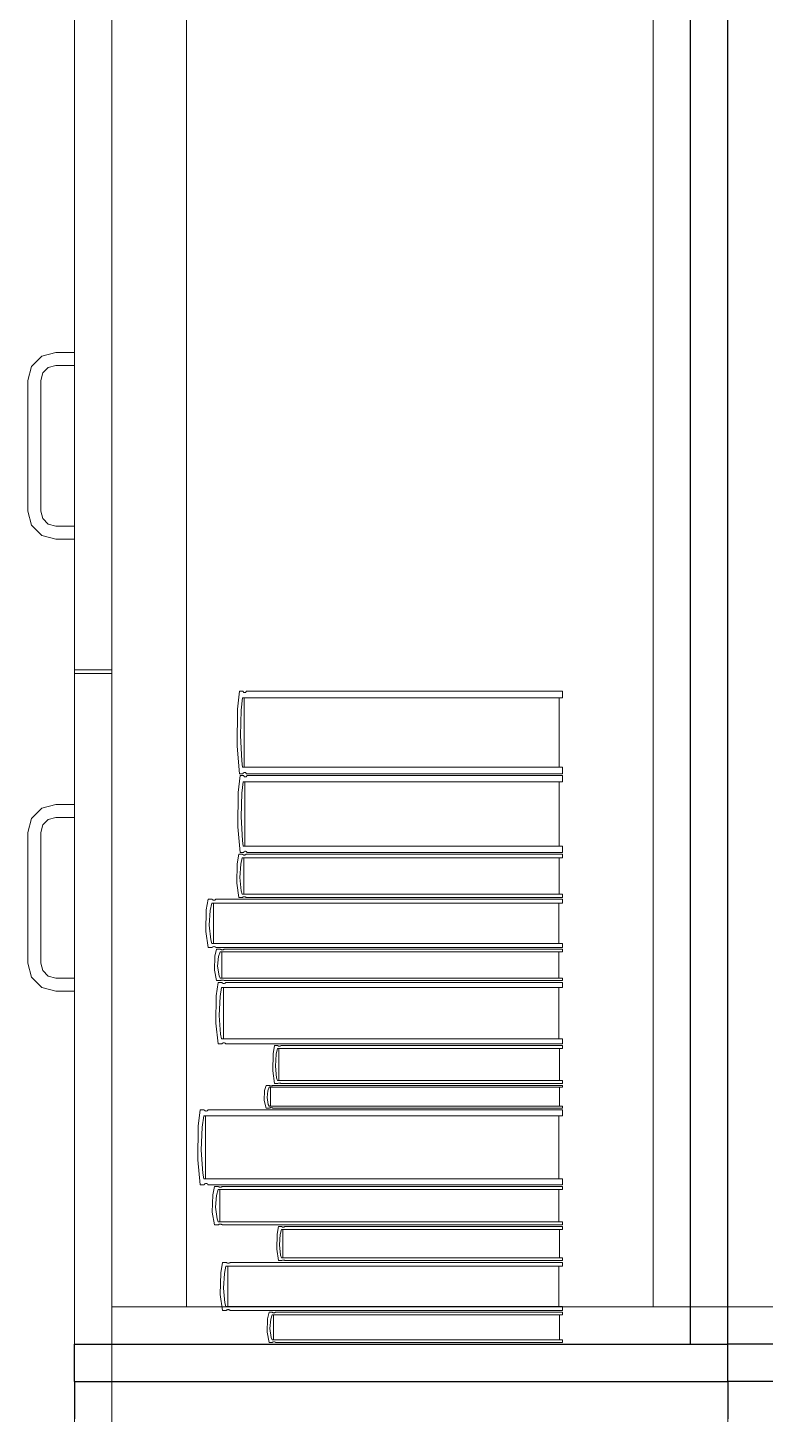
# Model space of a CAD drawing. Header units: inches. Extents: x -38 to 5698, y -33 to 92.
# Drawn here: x 216.998 to 217.393, y 34.967 to 35.71 of the extents above; entities that cross this region are included whole.
import ezdxf

# ---------------------------------------------------------------- set-up
doc = ezdxf.new("R2010")
doc.units = ezdxf.units.IN
doc.header["$MEASUREMENT"] = 0
doc.set_wipeout_variables(frame=1)
doc.linetypes.add('Wipeout_Contour', pattern=[1, 0, -1])
doc.layers.add('Interior - Mobiliario', color=7, linetype='Continuous')

msp = doc.modelspace()

# ---------------------------------------------------------------- linework, layer by layer
at = {"layer": 'Interior - Mobiliario', "color": 175, "linetype": 'Continuous', "lineweight": 13}
for p, q in [((217.04313, 36.46472), (217.04313, 35.00472)), ((217.35313, 35.00472), (217.35313, 36.46472)), ((217.04313, 36.44472), (217.04313, 35.02472)), ((217.08313, 35.02472), (217.08313, 36.44472)), ((217.33313, 36.44472), (217.33313, 35.02472)), ((217.02313, 35.72472), (217.02313, 35.36572)), ((217.04313, 35.72472), (217.04313, 35.36572)), ((217.00563, 35.53371), (217.01313, 35.53572)), ((217.01313, 35.53572), (217.02313, 35.53572)), ((217.02313, 35.53572), (217.02313, 35.52872)), ((216.99813, 35.52072), (217.00014, 35.52822)), ((217.00014, 35.52822), (217.00563, 35.53371)), ((217.01313, 35.52872), (217.00913, 35.52764)), ((217.02313, 35.52872), (217.01313, 35.52872)), ((216.99813, 35.45072), (216.99813, 35.52072)), ((217.0062, 35.52472), (217.00513, 35.52072)), ((217.00513, 35.52072), (217.00513, 35.45072)), ((217.00913, 35.52764), (217.0062, 35.52472)), ((217.00014, 35.44322), (216.99813, 35.45072)), ((217.00513, 35.45072), (217.0062, 35.44672)), ((217.0062, 35.44672), (217.00913, 35.44379)), ((217.00563, 35.43773), (217.00014, 35.44322)), ((217.00913, 35.44379), (217.01313, 35.44272)), ((217.01313, 35.44272), (217.02313, 35.44272)), ((217.02313, 35.44272), (217.02313, 35.43572)), ((217.01313, 35.43572), (217.00563, 35.43773)), ((217.02313, 35.43572), (217.01313, 35.43572)), ((217.02313, 35.36572), (217.04313, 35.36572)), ((217.02313, 35.36372), (217.04313, 35.36372)), ((217.1115, 35.35434), (217.11056, 35.34465)), ((217.11338, 35.35434), (217.1115, 35.35434)), ((217.11244, 35.34419), (217.11323, 35.35081)), ((217.11323, 35.35081), (217.28447, 35.35081)), ((217.11348, 35.35417), (217.11338, 35.35434)), ((217.1137, 35.3539), (217.11348, 35.35417)), ((217.11394, 35.35371), (217.1137, 35.3539)), ((217.11419, 35.35361), (217.11394, 35.35371)), ((217.1141, 35.35081), (217.1141, 35.31369)), ((217.11444, 35.3536), (217.11419, 35.35361)), ((217.11469, 35.35368), (217.11444, 35.3536)), ((217.11494, 35.35385), (217.11469, 35.35368)), ((217.11516, 35.3541), (217.11494, 35.35385)), ((217.1153, 35.35434), (217.11516, 35.3541)), ((217.28447, 35.35434), (217.1153, 35.35434)), ((217.28274, 35.31369), (217.28274, 35.35081)), ((217.28447, 35.35081), (217.28447, 35.35434)), ((217.11056, 35.34465), (217.11034, 35.32489)), ((217.112, 35.33059), (217.11244, 35.34419)), ((217.11272, 35.31704), (217.112, 35.33059)), ((217.11034, 35.32489), (217.1115, 35.31016)), ((217.11323, 35.31369), (217.11272, 35.31704)), ((217.28447, 35.31369), (217.11323, 35.31369)), ((217.28447, 35.31016), (217.28447, 35.31369)), ((217.11185, 35.30916), (217.11091, 35.30013)), ((217.1115, 35.31016), (217.11338, 35.31016)), ((217.11373, 35.30916), (217.11185, 35.30916)), ((217.11278, 35.2997), (217.11358, 35.30586)), ((217.11338, 35.31016), (217.11353, 35.31039)), ((217.11353, 35.31039), (217.11375, 35.31065)), ((217.11358, 35.30586), (217.28447, 35.30586)), ((217.11382, 35.309), (217.11373, 35.30916)), ((217.11375, 35.31065), (217.11399, 35.31081)), ((217.11404, 35.30875), (217.11382, 35.309)), ((217.11399, 35.31081), (217.11424, 35.31089)), ((217.11428, 35.30857), (217.11404, 35.30875)), ((217.11424, 35.31089), (217.1145, 35.31088)), ((217.11453, 35.30848), (217.11428, 35.30857)), ((217.11444, 35.30586), (217.11444, 35.27129)), ((217.1145, 35.31088), (217.11475, 35.31078)), ((217.11478, 35.30847), (217.11453, 35.30848)), ((217.11475, 35.31078), (217.11499, 35.3106)), ((217.11503, 35.30854), (217.11478, 35.30847)), ((217.11499, 35.3106), (217.1152, 35.31033)), ((217.11528, 35.3087), (217.11503, 35.30854)), ((217.1152, 35.31033), (217.1153, 35.31016)), ((217.1155, 35.30894), (217.11528, 35.3087)), ((217.1153, 35.31016), (217.28447, 35.31016)), ((217.11564, 35.30916), (217.1155, 35.30894)), ((217.28447, 35.30916), (217.11564, 35.30916)), ((217.28274, 35.27129), (217.28274, 35.30586)), ((217.28447, 35.30586), (217.28447, 35.30916)), ((217.11091, 35.30013), (217.11069, 35.28172)), ((217.11235, 35.28703), (217.11278, 35.2997)), ((217.00563, 35.29171), (217.00014, 35.28622)), ((217.01313, 35.29372), (217.00563, 35.29171)), ((217.02313, 35.29372), (217.01313, 35.29372)), ((217.02313, 35.28672), (217.02313, 35.29372)), ((217.00014, 35.28622), (216.99813, 35.27872)), ((217.00513, 35.27872), (217.0062, 35.28272)), ((217.0062, 35.28272), (217.00913, 35.28564)), ((217.00913, 35.28564), (217.01313, 35.28672)), ((217.01313, 35.28672), (217.02313, 35.28672)), ((217.11307, 35.27441), (217.11235, 35.28703)), ((216.99813, 35.27872), (216.99813, 35.20872)), ((217.00513, 35.20872), (217.00513, 35.27872)), ((217.11069, 35.28172), (217.11185, 35.268)), ((217.11185, 35.268), (217.11373, 35.268)), ((217.11358, 35.27129), (217.11307, 35.27441)), ((217.28447, 35.27129), (217.11358, 35.27129)), ((217.11373, 35.268), (217.11387, 35.26822)), ((217.11387, 35.26822), (217.11409, 35.26845)), ((217.11409, 35.26845), (217.11433, 35.26861)), ((217.11433, 35.26861), (217.11459, 35.26869)), ((217.11459, 35.26869), (217.11484, 35.26868)), ((217.11484, 35.26868), (217.11509, 35.26858)), ((217.11509, 35.26858), (217.11533, 35.26841)), ((217.11533, 35.26841), (217.11554, 35.26816)), ((217.11554, 35.26816), (217.11564, 35.268)), ((217.11564, 35.268), (217.28447, 35.268)), ((217.28447, 35.268), (217.28447, 35.27129)), ((217.11032, 35.26193), (217.1101, 35.25161)), ((217.11126, 35.267), (217.11032, 35.26193)), ((217.11315, 35.267), (217.11126, 35.267)), ((217.11176, 35.25458), (217.1122, 35.26169)), ((217.1122, 35.26169), (217.113, 35.26515)), ((217.113, 35.26515), (217.28447, 35.26515)), ((217.11324, 35.26691), (217.11315, 35.267)), ((217.11346, 35.26677), (217.11324, 35.26691)), ((217.1137, 35.26667), (217.11346, 35.26677)), ((217.11395, 35.26662), (217.1137, 35.26667)), ((217.11386, 35.26515), (217.11386, 35.24575)), ((217.11421, 35.26661), (217.11395, 35.26662)), ((217.11446, 35.26665), (217.11421, 35.26661)), ((217.1147, 35.26674), (217.11446, 35.26665)), ((217.11492, 35.26687), (217.1147, 35.26674)), ((217.11506, 35.267), (217.11492, 35.26687)), ((217.28447, 35.267), (217.11506, 35.267)), ((217.28274, 35.24575), (217.28274, 35.26515)), ((217.28447, 35.26515), (217.28447, 35.267)), ((217.11248, 35.2475), (217.11176, 35.25458)), ((217.1101, 35.25161), (217.11126, 35.24391)), ((217.113, 35.24575), (217.11248, 35.2475)), ((217.28447, 35.24575), (217.113, 35.24575)), ((217.28447, 35.24391), (217.28447, 35.24575)), ((217.09477, 35.24291), (217.09373, 35.23726)), ((217.09683, 35.24291), (217.09477, 35.24291)), ((217.0958, 35.23699), (217.09667, 35.24085)), ((217.09667, 35.24085), (217.28447, 35.24085)), ((217.09694, 35.24281), (217.09683, 35.24291)), ((217.09718, 35.24265), (217.09694, 35.24281)), ((217.09744, 35.24254), (217.09718, 35.24265)), ((217.09771, 35.24248), (217.09744, 35.24254)), ((217.09762, 35.24085), (217.09762, 35.21922)), ((217.09799, 35.24247), (217.09771, 35.24248)), ((217.09827, 35.24252), (217.09799, 35.24247)), ((217.09853, 35.24262), (217.09827, 35.24252)), ((217.09878, 35.24277), (217.09853, 35.24262)), ((217.09893, 35.24291), (217.09878, 35.24277)), ((217.28447, 35.24291), (217.09893, 35.24291)), ((217.11126, 35.24391), (217.11315, 35.24391)), ((217.11315, 35.24391), (217.11329, 35.24403)), ((217.11329, 35.24403), (217.11351, 35.24416)), ((217.11351, 35.24416), (217.11375, 35.24425)), ((217.11375, 35.24425), (217.11401, 35.24429)), ((217.11401, 35.24429), (217.11426, 35.24429)), ((217.11426, 35.24429), (217.11451, 35.24423)), ((217.11451, 35.24423), (217.11475, 35.24414)), ((217.11475, 35.24414), (217.11497, 35.24399)), ((217.11497, 35.24399), (217.11506, 35.24391)), ((217.11506, 35.24391), (217.28447, 35.24391)), ((217.28257, 35.21922), (217.28257, 35.24085)), ((217.28447, 35.24085), (217.28447, 35.24291)), ((217.09373, 35.23726), (217.0935, 35.22575)), ((217.09531, 35.22907), (217.0958, 35.23699)), ((217.0935, 35.22575), (217.09477, 35.21716)), ((217.09611, 35.22118), (217.09531, 35.22907)), ((217.09477, 35.21716), (217.09683, 35.21716)), ((217.09667, 35.21922), (217.09611, 35.22118)), ((217.28447, 35.21922), (217.09667, 35.21922)), ((217.09683, 35.21716), (217.09699, 35.2173)), ((217.09699, 35.2173), (217.09723, 35.21745)), ((217.09723, 35.21745), (217.0975, 35.21755)), ((217.0975, 35.21755), (217.09777, 35.21759)), ((217.09777, 35.21759), (217.09805, 35.21759)), ((217.09805, 35.21759), (217.09833, 35.21753)), ((217.09931, 35.21616), (217.0983, 35.21249)), ((217.09833, 35.21753), (217.09859, 35.21742)), ((217.09859, 35.21742), (217.09883, 35.21726)), ((217.09883, 35.21726), (217.09893, 35.21716)), ((217.09893, 35.21716), (217.28447, 35.21716)), ((217.10133, 35.21616), (217.09931, 35.21616)), ((217.10143, 35.2161), (217.10133, 35.21616)), ((217.10166, 35.216), (217.10143, 35.2161)), ((217.10192, 35.21593), (217.10166, 35.216)), ((217.10219, 35.21589), (217.10192, 35.21593)), ((217.10273, 35.21591), (217.10246, 35.21588)), ((217.10299, 35.21598), (217.10273, 35.21591)), ((217.10322, 35.21607), (217.10299, 35.21598)), ((217.10338, 35.21616), (217.10322, 35.21607)), ((217.28447, 35.21616), (217.10338, 35.21616)), ((217.28447, 35.21716), (217.28447, 35.21922)), ((217.28447, 35.21482), (217.28447, 35.21616)), ((216.99813, 35.20872), (217.00014, 35.20122)), ((217.0062, 35.20472), (217.00513, 35.20872)), ((217.0983, 35.21249), (217.09807, 35.20499)), ((217.09984, 35.20715), (217.10031, 35.21231)), ((217.10031, 35.21231), (217.10116, 35.21482)), ((217.10116, 35.21482), (217.28447, 35.21482)), ((217.10209, 35.21482), (217.10209, 35.20074)), ((217.10246, 35.21588), (217.10219, 35.21589)), ((217.28262, 35.20074), (217.28262, 35.21482)), ((217.00014, 35.20122), (217.00563, 35.19573)), ((217.00913, 35.20179), (217.0062, 35.20472)), ((217.01313, 35.20072), (217.00913, 35.20179)), ((217.09807, 35.20499), (217.09931, 35.1994)), ((217.10062, 35.20201), (217.09984, 35.20715)), ((217.10116, 35.20074), (217.10062, 35.20201)), ((217.00563, 35.19573), (217.01313, 35.19372)), ((217.02313, 35.20072), (217.01313, 35.20072)), ((217.01313, 35.19372), (217.02313, 35.19372)), ((217.02313, 35.19372), (217.02313, 35.20072)), ((217.10013, 35.1984), (217.09912, 35.1912)), ((217.09931, 35.1994), (217.10133, 35.1994)), ((217.10213, 35.1984), (217.10013, 35.1984)), ((217.10113, 35.19086), (217.10197, 35.19577)), ((217.28447, 35.20074), (217.10116, 35.20074)), ((217.10133, 35.1994), (217.10148, 35.19949)), ((217.10148, 35.19949), (217.10172, 35.19958)), ((217.10172, 35.19958), (217.10198, 35.19965)), ((217.10197, 35.19577), (217.28447, 35.19577)), ((217.10198, 35.19965), (217.10225, 35.19968)), ((217.10223, 35.19827), (217.10213, 35.1984)), ((217.10247, 35.19807), (217.10223, 35.19827)), ((217.10225, 35.19968), (217.10252, 35.19967)), ((217.10272, 35.19793), (217.10247, 35.19807)), ((217.10252, 35.19967), (217.10279, 35.19964)), ((217.10299, 35.19786), (217.10272, 35.19793)), ((217.10279, 35.19964), (217.10304, 35.19957)), ((217.10289, 35.19577), (217.10289, 35.16822)), ((217.10326, 35.19785), (217.10299, 35.19786)), ((217.10304, 35.19957), (217.10327, 35.19946)), ((217.10353, 35.19791), (217.10326, 35.19785)), ((217.10327, 35.19946), (217.10338, 35.1994)), ((217.10338, 35.1994), (217.28447, 35.1994)), ((217.10379, 35.19803), (217.10353, 35.19791)), ((217.10402, 35.19822), (217.10379, 35.19803)), ((217.10417, 35.1984), (217.10402, 35.19822)), ((217.28447, 35.1984), (217.10417, 35.1984)), ((217.28263, 35.16822), (217.28263, 35.19577)), ((217.28447, 35.1994), (217.28447, 35.20074)), ((217.28447, 35.19577), (217.28447, 35.1984)), ((217.09912, 35.1912), (217.09889, 35.17654)), ((217.10066, 35.18077), (217.10113, 35.19086)), ((217.10143, 35.17071), (217.10066, 35.18077)), ((217.09889, 35.17654), (217.10013, 35.1656)), ((217.10013, 35.1656), (217.10213, 35.1656)), ((217.10197, 35.16822), (217.10143, 35.17071)), ((217.28447, 35.16822), (217.10197, 35.16822)), ((217.10213, 35.1656), (217.10228, 35.16578)), ((217.10228, 35.16578), (217.10252, 35.16596)), ((217.10252, 35.16596), (217.10278, 35.16609)), ((217.10278, 35.16609), (217.10305, 35.16615)), ((217.10305, 35.16615), (217.10332, 35.16614)), ((217.10332, 35.16614), (217.10359, 35.16607)), ((217.10359, 35.16607), (217.10384, 35.16593)), ((217.10384, 35.16593), (217.10407, 35.16573)), ((217.10407, 35.16573), (217.10417, 35.1656)), ((217.10417, 35.1656), (217.28447, 35.1656)), ((217.13036, 35.1646), (217.12951, 35.16013)), ((217.13203, 35.1646), (217.13036, 35.1646)), ((217.13212, 35.16452), (217.13203, 35.1646)), ((217.13231, 35.1644), (217.13212, 35.16452)), ((217.13252, 35.16431), (217.13231, 35.1644)), ((217.13275, 35.16426), (217.13252, 35.16431)), ((217.13297, 35.16426), (217.13275, 35.16426)), ((217.1332, 35.1643), (217.13297, 35.16426)), ((217.13341, 35.16437), (217.1332, 35.1643)), ((217.13361, 35.16449), (217.13341, 35.16437)), ((217.13374, 35.1646), (217.13361, 35.16449)), ((217.28447, 35.1646), (217.13374, 35.1646)), ((217.28447, 35.1656), (217.28447, 35.16822)), ((217.28447, 35.16297), (217.28447, 35.1646)), ((217.12951, 35.16013), (217.12932, 35.15102)), ((217.1308, 35.15364), (217.13119, 35.15992)), ((217.13119, 35.15992), (217.1319, 35.16297)), ((217.1319, 35.16297), (217.28447, 35.16297)), ((217.13267, 35.16297), (217.13267, 35.14585)), ((217.28293, 35.14585), (217.28293, 35.16297)), ((217.12932, 35.15102), (217.13036, 35.14422)), ((217.13144, 35.1474), (217.1308, 35.15364)), ((217.12584, 35.14322), (217.12498, 35.14058)), ((217.12757, 35.14322), (217.12584, 35.14322)), ((217.1267, 35.14045), (217.12743, 35.14226)), ((217.12743, 35.14226), (217.28447, 35.14226)), ((217.12766, 35.14317), (217.12757, 35.14322)), ((217.12786, 35.1431), (217.12766, 35.14317)), ((217.12807, 35.14305), (217.12786, 35.1431)), ((217.1283, 35.14302), (217.12807, 35.14305)), ((217.12822, 35.14226), (217.12822, 35.13215)), ((217.12854, 35.14302), (217.1283, 35.14302)), ((217.12877, 35.14304), (217.12854, 35.14302)), ((217.12899, 35.14309), (217.12877, 35.14304)), ((217.12919, 35.14316), (217.12899, 35.14309)), ((217.12932, 35.14322), (217.12919, 35.14316)), ((217.28447, 35.14322), (217.12932, 35.14322)), ((217.13036, 35.14422), (217.13203, 35.14422)), ((217.1319, 35.14585), (217.13144, 35.1474)), ((217.28447, 35.14585), (217.1319, 35.14585)), ((217.13203, 35.14422), (217.13216, 35.14433)), ((217.13216, 35.14433), (217.13236, 35.14445)), ((217.13236, 35.14445), (217.13257, 35.14452)), ((217.13257, 35.14452), (217.1328, 35.14456)), ((217.1328, 35.14456), (217.13302, 35.14456)), ((217.13302, 35.14456), (217.13325, 35.14451)), ((217.13325, 35.14451), (217.13346, 35.14442)), ((217.13346, 35.14442), (217.13365, 35.1443)), ((217.13365, 35.1443), (217.13374, 35.14422)), ((217.13374, 35.14422), (217.28447, 35.14422)), ((217.28288, 35.13215), (217.28288, 35.14226)), ((217.28447, 35.14422), (217.28447, 35.14585)), ((217.28447, 35.14226), (217.28447, 35.14322)), ((217.12498, 35.14058), (217.12478, 35.1352)), ((217.12478, 35.1352), (217.12584, 35.13118)), ((217.1263, 35.13675), (217.1267, 35.14045)), ((217.12696, 35.13306), (217.1263, 35.13675)), ((217.09046, 35.13018), (217.0894, 35.1214)), ((217.09257, 35.13018), (217.09046, 35.13018)), ((217.09151, 35.12098), (217.0924, 35.12698)), ((217.0924, 35.12698), (217.28447, 35.12698)), ((217.09268, 35.13003), (217.09257, 35.13018)), ((217.09292, 35.12978), (217.09268, 35.13003)), ((217.09319, 35.12961), (217.09292, 35.12978)), ((217.09347, 35.12952), (217.09319, 35.12961)), ((217.09337, 35.12698), (217.09337, 35.09333)), ((217.09376, 35.12951), (217.09347, 35.12952)), ((217.09404, 35.12959), (217.09376, 35.12951)), ((217.09431, 35.12974), (217.09404, 35.12959)), ((217.09456, 35.12997), (217.09431, 35.12974)), ((217.09472, 35.13018), (217.09456, 35.12997)), ((217.28447, 35.13018), (217.09472, 35.13018)), ((217.12584, 35.13118), (217.12757, 35.13118)), ((217.12743, 35.13215), (217.12696, 35.13306)), ((217.28447, 35.13215), (217.12743, 35.13215)), ((217.12757, 35.13118), (217.1277, 35.13125)), ((217.1277, 35.13125), (217.1279, 35.13132)), ((217.1279, 35.13132), (217.12812, 35.13136)), ((217.12812, 35.13136), (217.12836, 35.13138)), ((217.12836, 35.13138), (217.12859, 35.13138)), ((217.12859, 35.13138), (217.12882, 35.13135)), ((217.12882, 35.13135), (217.12904, 35.1313)), ((217.12904, 35.1313), (217.12924, 35.13123)), ((217.12924, 35.13123), (217.12932, 35.13118)), ((217.12932, 35.13118), (217.28447, 35.13118)), ((217.28253, 35.09333), (217.28253, 35.12698)), ((217.28447, 35.13118), (217.28447, 35.13215)), ((217.28447, 35.12698), (217.28447, 35.13018)), ((217.0894, 35.1214), (217.08916, 35.10349)), ((217.09101, 35.10865), (217.09151, 35.12098)), ((217.09182, 35.09637), (217.09101, 35.10865)), ((217.08916, 35.10349), (217.09046, 35.09013)), ((217.09046, 35.09013), (217.09257, 35.09013)), ((217.0924, 35.09333), (217.09182, 35.09637)), ((217.28447, 35.09333), (217.0924, 35.09333)), ((217.09257, 35.09013), (217.09273, 35.09034)), ((217.09273, 35.09034), (217.09298, 35.09057)), ((217.09298, 35.09057), (217.09325, 35.09072)), ((217.09325, 35.09072), (217.09353, 35.0908)), ((217.09353, 35.0908), (217.09382, 35.09079)), ((217.09382, 35.09079), (217.0941, 35.0907)), ((217.0941, 35.0907), (217.09437, 35.09053)), ((217.09437, 35.09053), (217.09461, 35.09028)), ((217.09461, 35.09028), (217.09472, 35.09013)), ((217.09472, 35.09013), (217.28447, 35.09013)), ((217.28447, 35.09013), (217.28447, 35.09333)), ((217.09721, 35.08464), (217.09698, 35.0755)), ((217.09823, 35.08913), (217.09721, 35.08464)), ((217.10025, 35.08913), (217.09823, 35.08913)), ((217.09876, 35.07814), (217.09924, 35.08443)), ((217.09924, 35.08443), (217.10009, 35.08749)), ((217.10009, 35.08749), (217.28447, 35.08749)), ((217.10036, 35.08905), (217.10025, 35.08913)), ((217.10059, 35.08893), (217.10036, 35.08905)), ((217.10085, 35.08884), (217.10059, 35.08893)), ((217.10112, 35.08879), (217.10085, 35.08884)), ((217.10102, 35.08749), (217.10102, 35.07032)), ((217.10139, 35.08879), (217.10112, 35.08879)), ((217.10166, 35.08882), (217.10139, 35.08879)), ((217.10192, 35.0889), (217.10166, 35.08882)), ((217.10216, 35.08902), (217.10192, 35.0889)), ((217.10232, 35.08913), (217.10216, 35.08902)), ((217.28447, 35.08913), (217.10232, 35.08913)), ((217.28261, 35.07032), (217.28261, 35.08749)), ((217.28447, 35.08749), (217.28447, 35.08913)), ((217.09698, 35.0755), (217.09823, 35.06868)), ((217.09954, 35.07187), (217.09876, 35.07814)), ((217.09823, 35.06868), (217.10025, 35.06868)), ((217.10009, 35.07032), (217.09954, 35.07187)), ((217.28447, 35.07032), (217.10009, 35.07032)), ((217.10025, 35.06868), (217.10041, 35.06879)), ((217.10041, 35.06879), (217.10065, 35.06891)), ((217.10065, 35.06891), (217.10091, 35.06898)), ((217.10091, 35.06898), (217.10118, 35.06902)), ((217.10118, 35.06902), (217.10145, 35.06902)), ((217.10145, 35.06902), (217.10172, 35.06897)), ((217.10172, 35.06897), (217.10198, 35.06888)), ((217.10198, 35.06888), (217.10221, 35.06876)), ((217.10221, 35.06876), (217.10232, 35.06868)), ((217.10232, 35.06868), (217.28447, 35.06868)), ((217.13252, 35.06768), (217.13169, 35.06369)), ((217.13417, 35.06768), (217.13252, 35.06768)), ((217.13425, 35.06761), (217.13417, 35.06768)), ((217.13445, 35.0675), (217.13425, 35.06761)), ((217.13465, 35.06742), (217.13445, 35.0675)), ((217.13553, 35.06748), (217.13532, 35.06741)), ((217.13573, 35.06758), (217.13553, 35.06748)), ((217.13585, 35.06768), (217.13573, 35.06758)), ((217.28447, 35.06768), (217.13585, 35.06768)), ((217.28447, 35.06868), (217.28447, 35.07032)), ((217.28447, 35.06622), (217.28447, 35.06768)), ((217.13169, 35.06369), (217.1315, 35.05555)), ((217.13295, 35.0579), (217.13334, 35.0635)), ((217.13334, 35.0635), (217.13404, 35.06622)), ((217.13404, 35.06622), (217.28447, 35.06622)), ((217.13487, 35.06738), (217.13465, 35.06742)), ((217.1348, 35.06622), (217.1348, 35.05094)), ((217.1351, 35.06738), (217.13487, 35.06738)), ((217.13532, 35.06741), (217.1351, 35.06738)), ((217.28295, 35.05094), (217.28295, 35.06622)), ((217.1315, 35.05555), (217.13252, 35.04949)), ((217.13359, 35.05232), (217.13295, 35.0579)), ((217.10248, 35.04849), (217.10149, 35.04286)), ((217.10446, 35.04849), (217.10248, 35.04849)), ((217.10347, 35.04259), (217.1043, 35.04643)), ((217.1043, 35.04643), (217.28447, 35.04643)), ((217.10456, 35.04839), (217.10446, 35.04849)), ((217.10479, 35.04823), (217.10456, 35.04839)), ((217.10504, 35.04812), (217.10479, 35.04823)), ((217.10531, 35.04806), (217.10504, 35.04812)), ((217.10521, 35.04643), (217.10521, 35.02488)), ((217.10557, 35.04806), (217.10531, 35.04806)), ((217.10584, 35.0481), (217.10557, 35.04806)), ((217.10609, 35.0482), (217.10584, 35.0481)), ((217.10633, 35.04835), (217.10609, 35.0482)), ((217.10648, 35.04849), (217.10633, 35.04835)), ((217.28447, 35.04849), (217.10648, 35.04849)), ((217.13252, 35.04949), (217.13417, 35.04949)), ((217.13404, 35.05094), (217.13359, 35.05232)), ((217.28447, 35.05094), (217.13404, 35.05094)), ((217.13417, 35.04949), (217.13429, 35.04958)), ((217.13429, 35.04958), (217.13449, 35.04969)), ((217.13449, 35.04969), (217.1347, 35.04976)), ((217.1347, 35.04976), (217.13492, 35.04979)), ((217.13492, 35.04979), (217.13515, 35.04979)), ((217.13515, 35.04979), (217.13537, 35.04974)), ((217.13537, 35.04974), (217.13558, 35.04967)), ((217.13558, 35.04967), (217.13577, 35.04956)), ((217.13577, 35.04956), (217.13585, 35.04949)), ((217.13585, 35.04949), (217.28447, 35.04949)), ((217.28265, 35.02488), (217.28265, 35.04643)), ((217.28447, 35.04949), (217.28447, 35.05094)), ((217.28447, 35.04643), (217.28447, 35.04849)), ((217.10149, 35.04286), (217.10126, 35.03139)), ((217.103, 35.0347), (217.10347, 35.04259)), ((217.10126, 35.03139), (217.10248, 35.02283)), ((217.10376, 35.02683), (217.103, 35.0347)), ((217.04313, 35.02472), (217.08313, 35.02472)), ((217.08313, 35.02472), (217.33313, 35.02472)), ((217.1043, 35.02488), (217.10376, 35.02683)), ((217.28447, 35.02488), (217.1043, 35.02488)), ((217.10446, 35.02283), (217.10461, 35.02297)), ((217.10461, 35.02297), (217.10485, 35.02312)), ((217.10485, 35.02312), (217.1051, 35.02321)), ((217.1051, 35.02321), (217.10536, 35.02326)), ((217.10536, 35.02326), (217.10563, 35.02326)), ((217.10563, 35.02326), (217.1059, 35.0232)), ((217.1059, 35.0232), (217.10615, 35.02309)), ((217.10615, 35.02309), (217.10638, 35.02293)), ((217.10638, 35.02293), (217.10648, 35.02283)), ((217.28447, 35.02283), (217.28447, 35.02488)), ((217.10248, 35.02283), (217.10446, 35.02283)), ((217.10648, 35.02283), (217.28447, 35.02283)), ((217.12656, 35.0183), (217.12636, 35.01109)), ((217.12742, 35.02183), (217.12656, 35.0183)), ((217.12912, 35.02183), (217.12742, 35.02183)), ((217.12787, 35.01317), (217.12827, 35.01813)), ((217.12827, 35.01813), (217.12899, 35.02054)), ((217.12899, 35.02054), (217.28447, 35.02054)), ((217.12921, 35.02177), (217.12912, 35.02183)), ((217.12941, 35.02167), (217.12921, 35.02177)), ((217.12963, 35.0216), (217.12941, 35.02167)), ((217.12985, 35.02157), (217.12963, 35.0216)), ((217.13008, 35.02156), (217.12985, 35.02157)), ((217.13031, 35.02159), (217.13008, 35.02156)), ((217.13053, 35.02165), (217.13031, 35.02159)), ((217.13073, 35.02175), (217.13053, 35.02165)), ((217.13086, 35.02183), (217.13073, 35.02175)), ((217.28447, 35.02183), (217.13086, 35.02183)), ((217.28447, 35.02054), (217.28447, 35.02183)), ((217.04313, 35.00472), (217.35313, 35.00472))]:
    msp.add_line(p, q, dxfattribs=at)

# ---------------------------------------------------------------- wipeouts: each hides what was drawn before it
at = {"color": 254, "linetype": 'Wipeout_Contour', "lineweight": 0, "ltscale": 6562.756195}
msp.add_wipeout([(217.02313, 34.96472), (217.37313, 34.96472), (217.37313, 34.98472), (217.02313, 34.98472)], dxfattribs=at).dxf.layer = 'Interior - Mobiliario'

# ---------------------------------------------------------------- next in the draw order: linework, layer by layer
at = {"layer": 'Interior - Mobiliario', "color": 175, "linetype": 'Continuous', "lineweight": 30}
for p, q in [((217.02313, 34.98472), (217.37313, 34.98472)), ((217.02313, 34.98472), (217.02313, 34.96472)), ((217.37313, 34.98472), (217.37313, 34.96472))]:
    msp.add_line(p, q, dxfattribs=at)
at = {"layer": 'Interior - Mobiliario', "color": 175, "linetype": 'Continuous', "lineweight": 13}
for p, q in [((217.02313, 34.96472), (217.02313, 34.98472)), ((217.02313, 34.98472), (217.37313, 34.98472)), ((217.02313, 34.98472), (217.02313, 33.48472)), ((217.37313, 34.98472), (217.02313, 34.98472)), ((217.04313, 34.94472), (217.04313, 34.98472)), ((217.04313, 34.98472), (217.37313, 34.98472)), ((217.37313, 34.98472), (217.37313, 34.96472)), ((217.37313, 34.98472), (217.37313, 34.94472)), ((217.37313, 33.48472), (217.37313, 34.98472))]:
    msp.add_line(p, q, dxfattribs=at)

# ---------------------------------------------------------------- next in the draw order: wipeouts: each hides what was drawn before it
at = {"color": 254, "linetype": 'Wipeout_Contour', "lineweight": 0, "ltscale": 6563.48218}
msp.add_wipeout([(217.35313, 36.46472), (217.35313, 35.00472), (217.37313, 35.00472), (217.37313, 36.46472)], dxfattribs=at).dxf.layer = 'Interior - Mobiliario'

# ---------------------------------------------------------------- next in the draw order: linework, layer by layer
at = {"layer": 'Interior - Mobiliario', "color": 175, "linetype": 'Continuous', "lineweight": 30}
for p, q in [((217.35313, 35.00472), (217.35313, 36.46472)), ((217.37313, 35.00472), (217.37313, 36.46472)), ((217.35313, 35.00472), (217.37313, 35.00472))]:
    msp.add_line(p, q, dxfattribs=at)
at = {"layer": 'Interior - Mobiliario', "color": 175, "linetype": 'Continuous', "lineweight": 13}
for p, q in [((217.35313, 36.46472), (217.35313, 35.00472)), ((217.37313, 35.00472), (217.37313, 36.46472)), ((217.37313, 35.02472), (217.37313, 36.44472)), ((217.33313, 35.02472), (217.37313, 35.02472)), ((217.35313, 35.00472), (217.37313, 35.00472))]:
    msp.add_line(p, q, dxfattribs=at)

# ---------------------------------------------------------------- next in the draw order: wipeouts: each hides what was drawn before it
at = {"color": 254, "linetype": 'Wipeout_Contour', "lineweight": 0, "ltscale": 6562.757901}
msp.add_wipeout([(217.02313, 35.00472), (217.02313, 34.98472), (217.37313, 34.98472), (217.37313, 35.00472)], dxfattribs=at).dxf.layer = 'Interior - Mobiliario'

# ---------------------------------------------------------------- next in the draw order: linework, layer by layer
at = {"layer": 'Interior - Mobiliario', "color": 175, "linetype": 'Continuous', "lineweight": 13}
for p, q in [((217.02313, 34.98472), (217.02313, 36.48472)), ((217.37313, 36.48472), (217.37313, 34.98472)), ((217.02313, 36.46472), (217.02313, 35.00472)), ((217.02313, 36.46472), (217.02313, 35.00472)), ((217.04313, 36.46472), (217.04313, 35.00472)), ((217.04313, 36.46472), (217.04313, 35.00472)), ((217.35313, 35.00472), (217.35313, 36.46472)), ((217.35313, 35.00472), (217.35313, 36.46472)), ((217.35313, 35.00472), (217.35313, 36.46472)), ((217.37313, 35.00472), (217.37313, 36.46472)), ((217.02313, 35.00472), (217.02313, 35.36372)), ((217.04313, 35.00472), (217.04313, 35.36372)), ((217.04313, 35.02472), (217.04313, 34.98472)), ((217.37313, 34.98472), (217.37313, 35.02472)), ((217.12977, 35.02054), (217.12977, 35.00701)), ((217.2829, 35.00701), (217.2829, 35.02054)), ((217.12636, 35.01109), (217.12742, 35.00572)), ((217.12852, 35.00823), (217.12787, 35.01317)), ((217.12899, 35.00701), (217.12852, 35.00823)), ((217.37313, 35.00472), (217.02313, 35.00472)), ((217.02313, 35.00472), (217.02313, 34.98472)), ((217.02313, 35.00472), (217.37313, 35.00472)), ((217.02313, 35.00472), (217.35313, 35.00472)), ((217.02313, 35.00472), (217.04313, 35.00472)), ((217.04313, 35.00472), (217.35313, 35.00472)), ((217.04313, 35.00472), (217.35313, 35.00472)), ((217.12742, 35.00572), (217.12912, 35.00572)), ((217.28447, 35.00701), (217.12899, 35.00701)), ((217.12912, 35.00572), (217.12925, 35.0058)), ((217.12925, 35.0058), (217.12946, 35.00589)), ((217.12946, 35.00589), (217.12968, 35.00596)), ((217.12968, 35.00596), (217.1299, 35.00599)), ((217.1299, 35.00599), (217.13014, 35.00598)), ((217.13014, 35.00598), (217.13036, 35.00594)), ((217.13036, 35.00594), (217.13058, 35.00588)), ((217.13058, 35.00588), (217.13078, 35.00578)), ((217.13078, 35.00578), (217.13086, 35.00572)), ((217.13086, 35.00572), (217.28447, 35.00572)), ((217.28447, 35.00572), (217.28447, 35.00701)), ((217.37313, 34.98472), (217.37313, 35.00472)), ((217.02313, 34.98472), (217.37313, 34.98472)), ((217.37313, 34.98472), (217.02313, 34.98472)), ((217.04313, 34.98472), (217.37313, 34.98472))]:
    msp.add_line(p, q, dxfattribs=at)
at = {"layer": 'Interior - Mobiliario', "color": 175, "linetype": 'Continuous', "lineweight": 30}
for p, q in [((217.02313, 35.00472), (217.37313, 35.00472)), ((217.02313, 34.98472), (217.02313, 35.00472)), ((217.37313, 34.98472), (217.37313, 35.00472)), ((217.02313, 34.98472), (217.37313, 34.98472))]:
    msp.add_line(p, q, dxfattribs=at)

# ---------------------------------------------------------------- next in the draw order: wipeouts: each hides what was drawn before it
at = {"color": 254, "linetype": 'Wipeout_Contour', "lineweight": 0, "ltscale": 6563.562161}
msp.add_wipeout([(217.39313, 36.46472), (217.37313, 36.46472), (217.37313, 35.00472), (217.39313, 35.00472)], dxfattribs=at).dxf.layer = 'Interior - Mobiliario'
at = {"color": 254, "linetype": 'Wipeout_Contour', "lineweight": 0, "ltscale": 6564.155877}
msp.add_wipeout([(217.72313, 34.96472), (217.72313, 34.98472), (217.37313, 34.98472), (217.37313, 34.96472)], dxfattribs=at).dxf.layer = 'Interior - Mobiliario'

# ---------------------------------------------------------------- next in the draw order: linework, layer by layer
at = {"layer": 'Interior - Mobiliario', "color": 175, "linetype": 'Continuous', "lineweight": 30}
for p, q in [((217.37313, 35.00472), (217.37313, 36.46472)), ((217.39313, 35.00472), (217.37313, 35.00472)), ((217.72313, 34.98472), (217.37313, 34.98472)), ((217.37313, 34.98472), (217.37313, 34.96472))]:
    msp.add_line(p, q, dxfattribs=at)
at = {"layer": 'Interior - Mobiliario', "color": 175, "linetype": 'Continuous', "lineweight": 13}
for p, q in [((217.37313, 35.00472), (217.37313, 36.46472)), ((217.37313, 35.02472), (217.37313, 36.44472)), ((217.41313, 35.02472), (217.37313, 35.02472)), ((217.39313, 35.00472), (217.37313, 35.00472)), ((217.37313, 34.98472), (217.37313, 34.96472)), ((217.72313, 34.98472), (217.37313, 34.98472)), ((217.37313, 34.98472), (217.37313, 34.94472)), ((217.70313, 34.98472), (217.37313, 34.98472)), ((217.37313, 33.48472), (217.37313, 34.98472)), ((217.37313, 34.98472), (217.72313, 34.98472))]:
    msp.add_line(p, q, dxfattribs=at)

# ---------------------------------------------------------------- next in the draw order: wipeouts: each hides what was drawn before it
at = {"color": 254, "linetype": 'Wipeout_Contour', "lineweight": 0, "ltscale": 6564.157582}
msp.add_wipeout([(217.72313, 35.00472), (217.37313, 35.00472), (217.37313, 34.98472), (217.72313, 34.98472)], dxfattribs=at).dxf.layer = 'Interior - Mobiliario'

# ---------------------------------------------------------------- next in the draw order: linework, layer by layer
at = {"layer": 'Interior - Mobiliario', "color": 175, "linetype": 'Continuous', "lineweight": 13}
for p, q in [((217.37313, 36.48472), (217.37313, 34.98472)), ((217.37313, 35.00472), (217.37313, 36.46472)), ((217.37313, 34.98472), (217.37313, 35.02472)), ((217.37313, 35.00472), (217.72313, 35.00472)), ((217.37313, 34.98472), (217.37313, 35.00472)), ((217.72313, 35.00472), (217.37313, 35.00472)), ((217.72313, 34.98472), (217.37313, 34.98472)), ((217.70313, 34.98472), (217.37313, 34.98472)), ((217.37313, 34.98472), (217.72313, 34.98472))]:
    msp.add_line(p, q, dxfattribs=at)
at = {"layer": 'Interior - Mobiliario', "color": 175, "linetype": 'Continuous', "lineweight": 30}
for p, q in [((217.37313, 34.98472), (217.37313, 35.00472)), ((217.72313, 35.00472), (217.37313, 35.00472)), ((217.72313, 34.98472), (217.37313, 34.98472))]:
    msp.add_line(p, q, dxfattribs=at)

doc.saveas('drawing.dxf')
